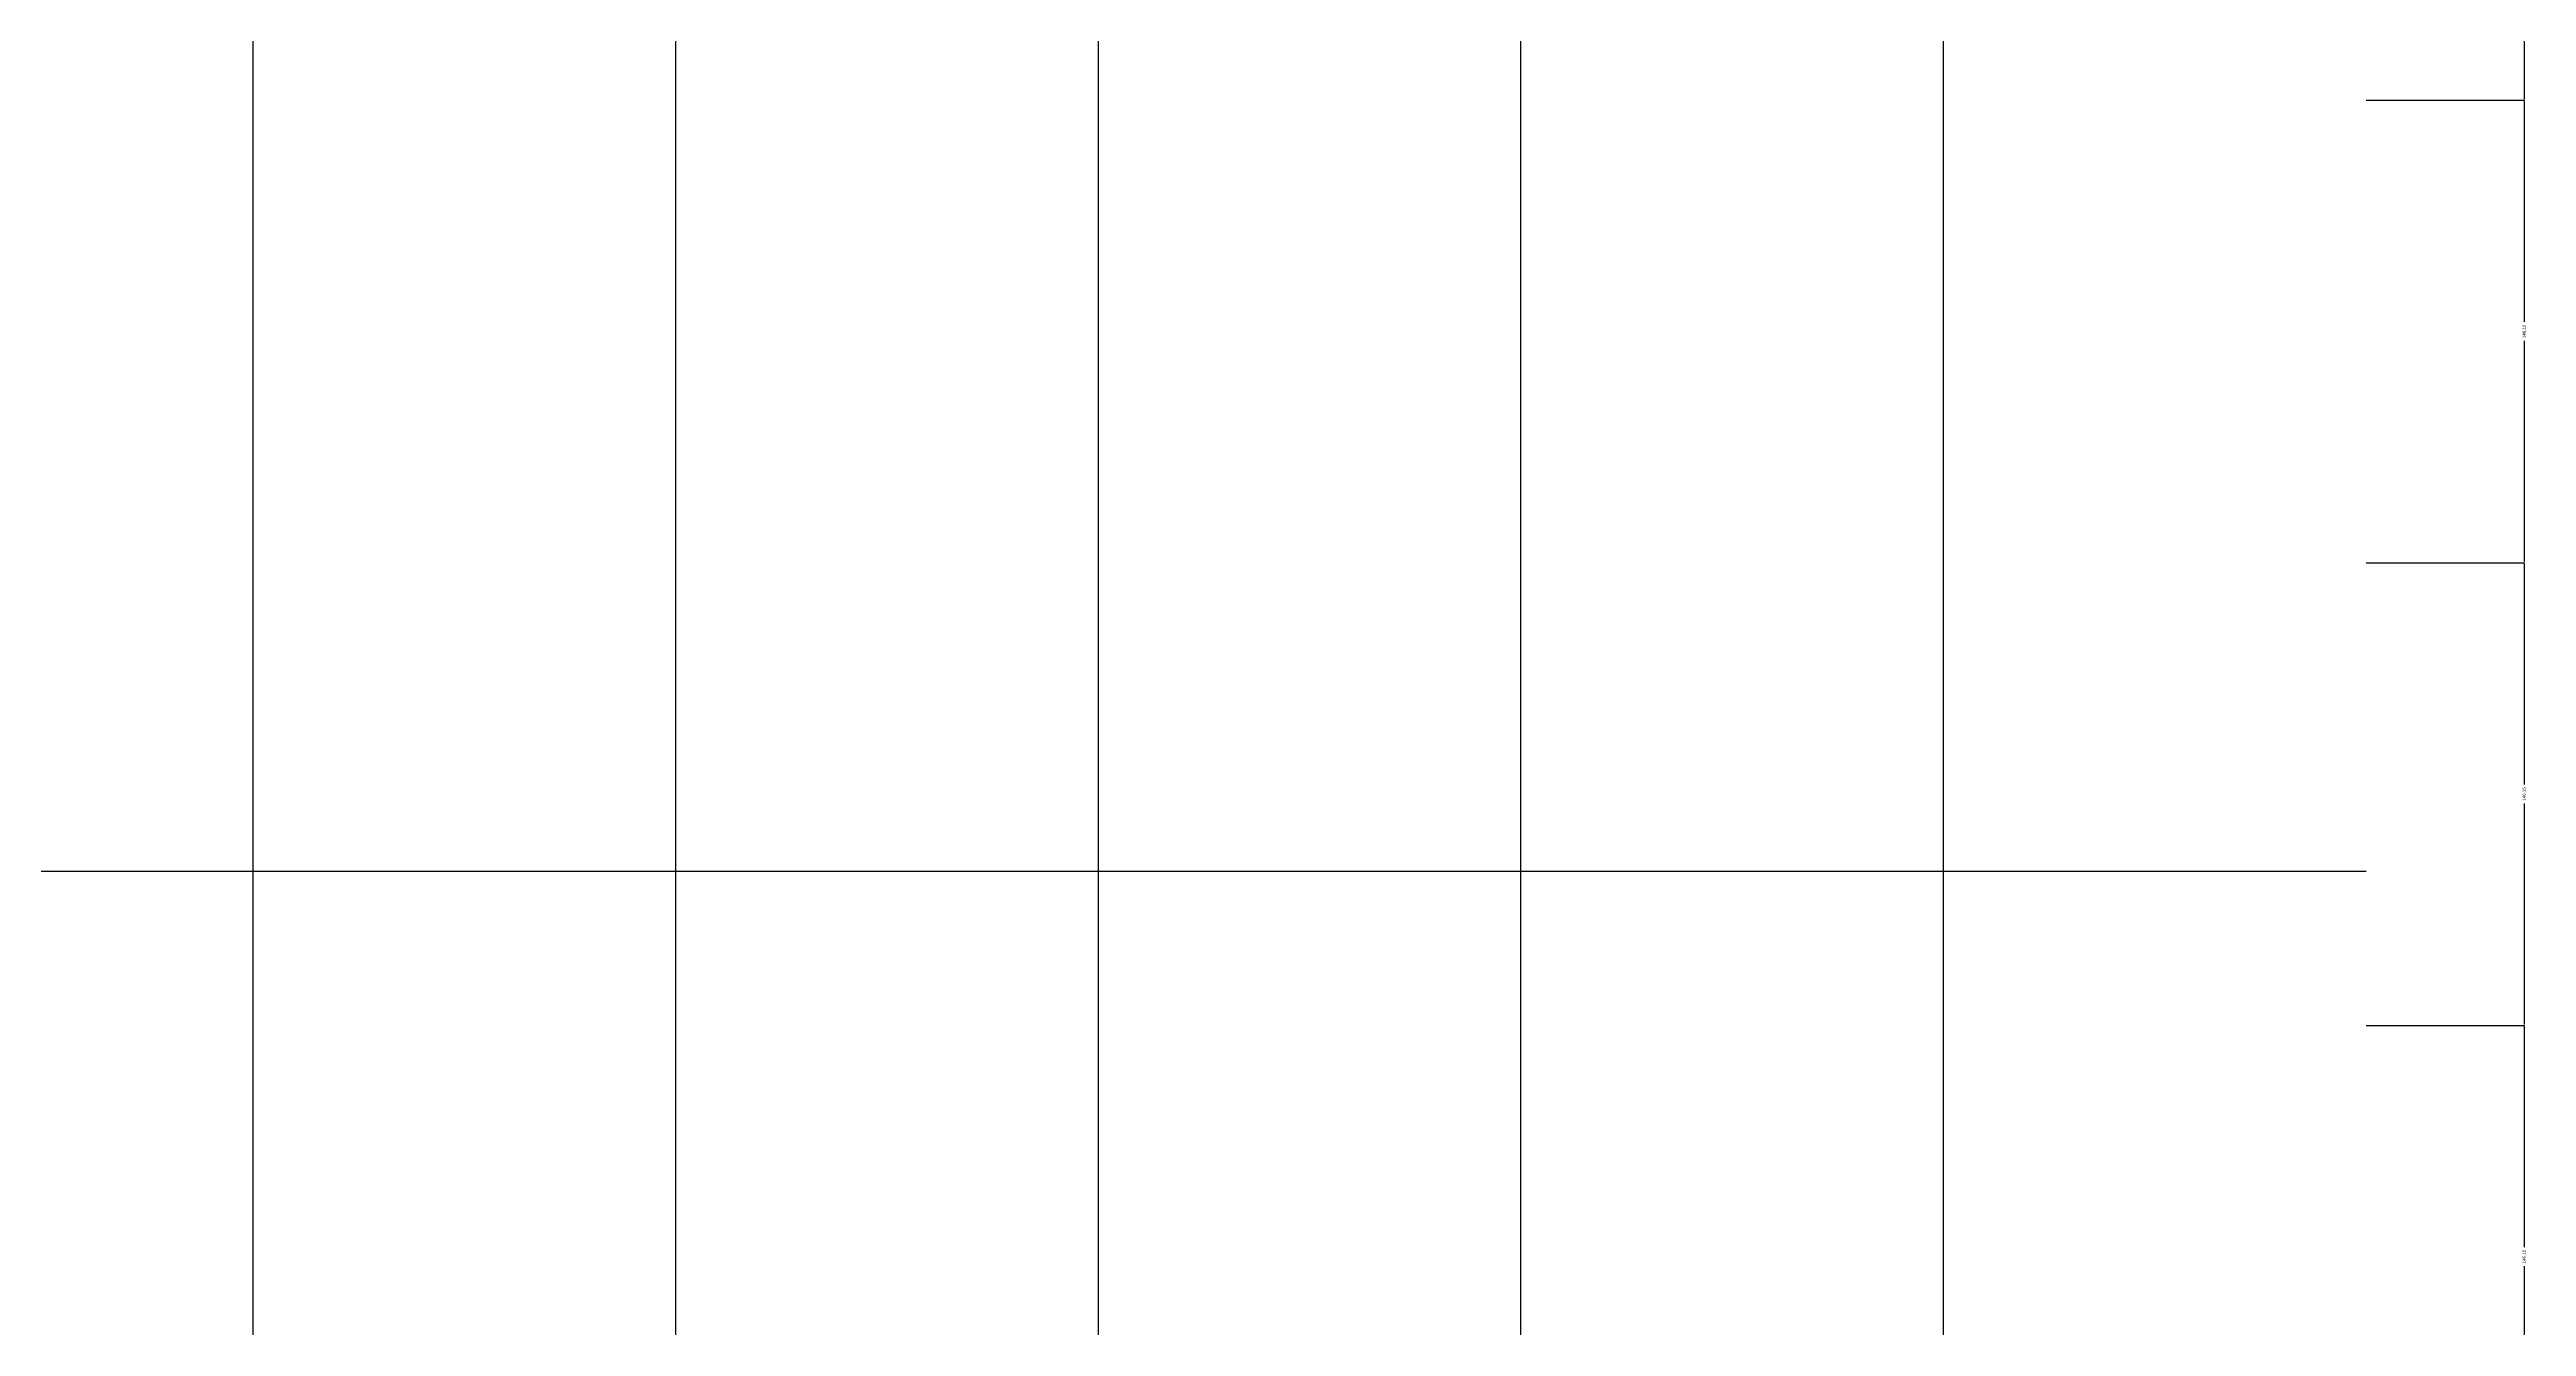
# Model space of a CAD drawing. Header units: inches. Extents: x -5298 to 11252, y 8210 to 22495.
# Drawn here: x 10049 to 10831, y 13610 to 14014 of the extents above; entities that cross this region are included whole.
import ezdxf

# ---------------------------------------------------------------- set-up
doc = ezdxf.new("R2010")
doc.units = ezdxf.units.IN
doc.header["$LTSCALE"] = 55
doc.header["$MEASUREMENT"] = 0
doc.layers.get('Defpoints').update_dxf_attribs({"color": 40})
doc.layers.add('BEAM', color=3, linetype='Continuous')
doc.layers.add('dim', color=2, linetype='Continuous')
doc.styles.get("Standard").update_dxf_attribs({"font": 'arial.ttf'})
doc.dimstyles.get("Standard").update_dxf_attribs({"dimtxt": 2.5, "dimasz": 2.5, "dimexe": 1.25, "dimexo": 0.625, "dimtad": 1, "dimtxsty": 'Standard', "dimcen": 2.5, "dimazin": 3, "dimtfac": 1, "dimtmove": 0, "dimatfit": 3})

# ---------------------------------------------------------------- blocks, each defined once
blk = doc.blocks.new('_CLOSEDFILLED')
at = {"color": 0, "linetype": 'BYBLOCK'}
blk.add_solid([(-1, 0.2), (0, 0), (-1, -0.2)], dxfattribs=at)
blk = doc.blocks.new('*D153')
at = {"color": 2}
for p, q in [((10780.33, 13705.45), (10830.33, 13705.45)), ((10830.33, 13635.38), (10830.33, 13705.2)), ((10830.33, 13559.56), (10830.33, 13629.38)), ((10780.33, 13559.31), (10830.33, 13559.31))]:
    blk.add_line(p, q, dxfattribs=at)
at = {"layer": 'Defpoints'}
for p in [(10780.33, 13705.45), (10780.33, 13559.31), (10830.33, 13559.31)]:
    blk.add_point(p, dxfattribs=at)
at = {"layer": 'dim', "color": 2, "xscale": 0.25, "yscale": 0.25}
for p, rotation in [((10830.33, 13705.45), 90), ((10830.33, 13559.31), 270)]:
    blk.add_blockref('_CLOSEDFILLED', p, dxfattribs=dict(at, rotation=rotation))
at = {"layer": 'dim', "color": 0, "insert": (10830.33, 13632.38), "char_height": 1, "attachment_point": 5, "rotation": 90}
blk.add_mtext('146,15', dxfattribs=at)
blk = doc.blocks.new('*D154')
at = {"color": 2}
for p, q in [((10780.33, 13851.6), (10830.33, 13851.6)), ((10830.33, 13781.53), (10830.33, 13851.35)), ((10830.33, 13705.7), (10830.33, 13775.53)), ((10780.33, 13705.45), (10830.33, 13705.45))]:
    blk.add_line(p, q, dxfattribs=at)
at = {"layer": 'Defpoints'}
for p in [(10780.33, 13851.6), (10780.33, 13705.45), (10830.33, 13705.45)]:
    blk.add_point(p, dxfattribs=at)
at = {"layer": 'dim', "color": 2, "xscale": 0.25, "yscale": 0.25}
for p, rotation in [((10830.33, 13851.6), 90), ((10830.33, 13705.45), 270)]:
    blk.add_blockref('_CLOSEDFILLED', p, dxfattribs=dict(at, rotation=rotation))
at = {"layer": 'dim', "color": 0, "insert": (10830.33, 13778.53), "char_height": 1, "attachment_point": 5, "rotation": 90}
blk.add_mtext('146,15', dxfattribs=at)
blk = doc.blocks.new('*D155')
at = {"color": 2}
for p, q in [((10780.33, 13997.75), (10830.33, 13997.75)), ((10830.33, 13927.67), (10830.33, 13997.5)), ((10830.33, 13851.85), (10830.33, 13921.67)), ((10780.33, 13851.6), (10830.33, 13851.6))]:
    blk.add_line(p, q, dxfattribs=at)
at = {"layer": 'Defpoints'}
for p in [(10780.33, 13997.75), (10780.33, 13851.6), (10830.33, 13851.6)]:
    blk.add_point(p, dxfattribs=at)
at = {"layer": 'dim', "color": 2, "xscale": 0.25, "yscale": 0.25}
for p, rotation in [((10830.33, 13997.75), 90), ((10830.33, 13851.6), 270)]:
    blk.add_blockref('_CLOSEDFILLED', p, dxfattribs=dict(at, rotation=rotation))
at = {"layer": 'dim', "color": 0, "insert": (10830.33, 13924.67), "char_height": 1, "attachment_point": 5, "rotation": 90}
blk.add_mtext('146,15', dxfattribs=at)
blk = doc.blocks.new('*D156')
at = {"color": 2}
for p, q in [((10780.33, 14143.89), (10830.33, 14143.89)), ((10830.33, 14073.82), (10830.33, 14143.64)), ((10830.33, 13998), (10830.33, 14067.82)), ((10780.33, 13997.75), (10830.33, 13997.75))]:
    blk.add_line(p, q, dxfattribs=at)
at = {"layer": 'Defpoints'}
for p in [(10780.33, 14143.89), (10780.33, 13997.75), (10830.33, 13997.75)]:
    blk.add_point(p, dxfattribs=at)
at = {"layer": 'dim', "color": 2, "xscale": 0.25, "yscale": 0.25}
for p, rotation in [((10830.33, 14143.89), 90), ((10830.33, 13997.75), 270)]:
    blk.add_blockref('_CLOSEDFILLED', p, dxfattribs=dict(at, rotation=rotation))
at = {"layer": 'dim', "color": 0, "insert": (10830.33, 14070.82), "char_height": 1, "attachment_point": 5, "rotation": 90}
blk.add_mtext('146,15', dxfattribs=at)

msp = doc.modelspace()

# ---------------------------------------------------------------- linework, layer by layer
at = {"layer": 'BEAM', "color": 5}
for p, q in [((10112.859, 11513.244), (10112.859, 18236.017)), ((10246.353, 11513.244), (10246.353, 18236.017)), ((10379.847, 11513.244), (10379.847, 18236.017)), ((10513.34, 11513.244), (10513.34, 18236.017)), ((10646.834, 11513.244), (10646.834, 18236.017)), ((7576.475, 13754.168), (10780.328, 13754.168))]:
    msp.add_line(p, q, dxfattribs=at)

# ---------------------------------------------------------------- dimensions: what is measured, and where the dimension line sits
at = {"layer": 'dim', "color": 2}
for base, p1, p2, picture, middle in [((10830.328, 13997.747), (10780.328, 13997.747), (10780.328, 14143.894), '*D156', (10830.328, 14070.821)), ((10830.328, 13851.6), (10780.328, 13851.6), (10780.328, 13997.747), '*D155', (10830.328, 13924.673)), ((10830.328, 13705.453), (10780.328, 13705.453), (10780.328, 13851.6), '*D154', (10830.328, 13778.526)), ((10830.328, 13559.305), (10780.328, 13559.305), (10780.328, 13705.453), '*D153', (10830.328, 13632.379))]:
    dim = msp.add_linear_dim(base=base, p1=p1, p2=p2, angle=90, dimstyle='Standard', dxfattribs=at)
    dim.commit()
    dim.dimension.update_dxf_attribs({"geometry": picture, "text_midpoint": middle})

doc.saveas('drawing.dxf')
